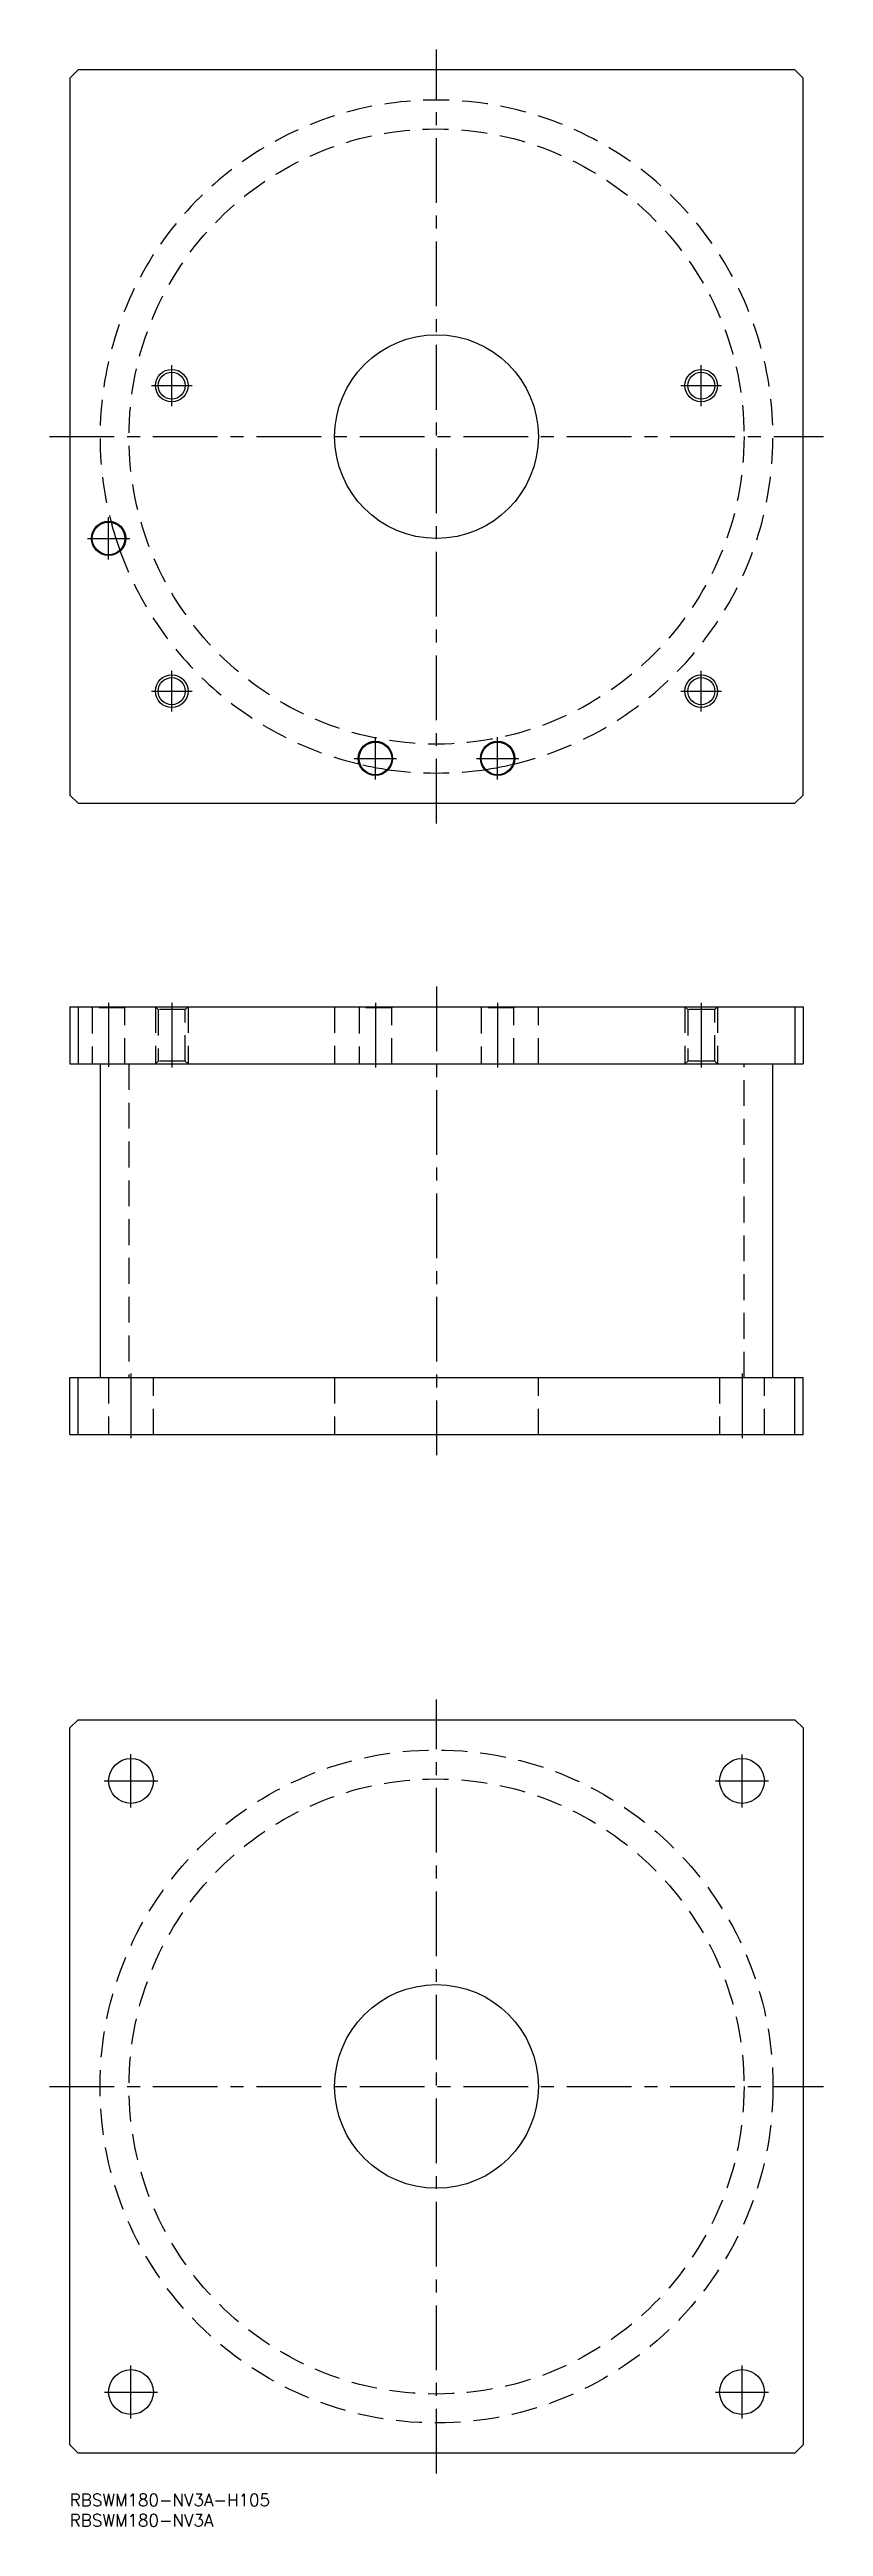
# Model space of a CAD drawing. Extents: x -5 to 185, y -8 to 600.
import ezdxf

# ---------------------------------------------------------------- set-up
doc = ezdxf.new("R2010")
doc.units = 0
doc.header["$LTSCALE"] = 0.5
doc.linetypes.add('CENTER', pattern=[50.8, 31.75, -6.35, 6.35, -6.35])
doc.linetypes.add('DASHED', pattern=[19.05, 12.7, -6.35])
for name, color, linetype in [('MSM_CENTER', 1, 'CENTER'), ('MSM_CONTINUOUS', 7, 'CONTINUOUS'), ('MSM_DASHED', 4, 'DASHED'), ('MSM_NARROW', 5, 'CONTINUOUS'), ('MSM_PART_NUMBER', 7, 'CONTINUOUS')]:
    doc.layers.add(name, color=color, linetype=linetype)
doc.styles.get("Standard").update_dxf_attribs({"font": 'txt.shx', "height": 3, "bigfont": 'bigfont.shx'})

msp = doc.modelspace()

# ---------------------------------------------------------------- linework, layer by layer
at = {"layer": 'MSM_CENTER'}
for p, q in [((90, 410), (90, 600)), ((20, 517.5), (30, 517.5)), ((25, 512.5), (25, 522.5)), ((150, 517.5), (160, 517.5)), ((155, 512.5), (155, 522.5)), ((-5, 505), (185, 505)), ((9.5, 474.8), (9.5, 485.2)), ((4.3, 480), (14.7, 480)), ((25, 437.5), (25, 447.5)), ((155, 437.5), (155, 447.5)), ((20, 442.5), (30, 442.5)), ((150, 442.5), (160, 442.5)), ((69.8, 426), (80.2, 426)), ((75, 420.8), (75, 431.2)), ((99.8, 426), (110.2, 426)), ((105, 420.8), (105, 431.2)), ((9.5, 366), (9.5, 350.3)), ((25, 366), (25, 350)), ((75, 366), (75, 350)), ((90, 370), (90, 255)), ((105, 366), (105, 350)), ((155, 366), (155, 350)), ((15, 275), (15, 259)), ((165, 275), (165, 259)), ((90, 5), (90, 195)), ((15, 168.44), (15, 181.56)), ((165, 168.5), (165, 181.5)), ((8.44, 175), (21.56, 175)), ((158.5, 175), (171.5, 175)), ((-5, 100), (185, 100)), ((15, 18.5), (15, 31.5)), ((165, 18.5), (165, 31.5)), ((8.5, 25), (21.5, 25)), ((158.5, 25), (171.5, 25))]:
    msp.add_line(p, q, dxfattribs=at)
at = {"layer": 'MSM_CONTINUOUS'}
for p, q in [((2, 595), (0, 593)), ((0, 593), (0, 417)), ((178, 595), (2, 595)), ((180, 593), (178, 595)), ((180, 417), (180, 593)), ((0, 417), (2, 415)), ((2, 415), (178, 415)), ((178, 415), (180, 417)), ((0, 365), (0, 351)), ((0, 365), (180, 365)), ((2, 365), (2, 351)), ((178, 365), (178, 351)), ((180, 365), (180, 351)), ((0, 351), (180, 351)), ((7.4, 351), (7.4, 274)), ((172.6, 274), (172.6, 351)), ((0, 260), (0, 274)), ((0, 274), (180, 274)), ((2, 260), (2, 274)), ((178, 260), (178, 274)), ((180, 260), (180, 274)), ((0, 260), (180, 260)), ((0, 188), (2, 190)), ((2, 190), (178, 190)), ((178, 190), (180, 188)), ((0, 12), (0, 188)), ((180, 188), (180, 12)), ((2, 10), (0, 12)), ((178, 10), (2, 10)), ((180, 12), (178, 10))]:
    msp.add_line(p, q, dxfattribs=at)
for centre, radius in [((90, 505), 25), ((25, 517.5), 3.3235), ((155, 517.5), 3.3235), ((9.5, 480), 4.2), ((9.5, 480), 4), ((25, 442.5), 3.3235), ((155, 442.5), 3.3235), ((75, 426), 4.2), ((75, 426), 4), ((105, 426), 4.2), ((105, 426), 4), ((15, 175), 5.5), ((165, 175), 5.5), ((90, 100), 25), ((15, 25), 5.5), ((165, 25), 5.5)]:
    msp.add_circle(centre, radius, dxfattribs=at)
for start, end in [(193.8760225, 199.3563251), (257.3287305, 261.1693355), (278.8306645, 282.6712695)]:
    msp.add_arc((90, 505), 82.6, start, end, dxfattribs=at)
at = {"layer": 'MSM_DASHED'}
for p, q in [((5.3, 365), (5.5, 364.8)), ((13.5, 364.8), (13.7, 365)), ((21, 365), (21.6765, 364.3235)), ((21, 365), (21, 351)), ((28.3235, 364.3235), (29, 365)), ((29, 365), (29, 351)), ((65, 365), (65, 351)), ((70.8, 365), (71, 364.8)), ((79, 364.8), (79.2, 365)), ((100.8, 365), (101, 364.8)), ((109, 364.8), (109.2, 365)), ((115, 351), (115, 365)), ((151, 365), (151.6765, 364.3235)), ((151, 365), (151, 351)), ((158.3235, 364.3235), (159, 365)), ((159, 365), (159, 351)), ((5.5, 364.8), (5.5, 351)), ((13.5, 364.8), (5.5, 364.8)), ((13.5, 351), (13.5, 364.8)), ((21.6765, 364.3235), (21.6765, 351.6765)), ((28.3235, 364.3235), (21.6765, 364.3235)), ((28.3235, 351.6765), (28.3235, 364.3235)), ((71, 364.8), (71, 351)), ((79, 364.8), (71, 364.8)), ((79, 351), (79, 364.8)), ((101, 364.8), (101, 351)), ((109, 364.8), (101, 364.8)), ((109, 351), (109, 364.8)), ((151.6765, 364.3235), (151.6765, 351.6765)), ((158.3235, 364.3235), (151.6765, 364.3235)), ((158.3235, 351.6765), (158.3235, 364.3235)), ((14.5, 351), (14.5, 274)), ((21.6765, 351.6765), (21, 351)), ((28.3235, 351.6765), (21.6765, 351.6765)), ((29, 351), (28.3235, 351.6765)), ((151.6765, 351.6765), (151, 351)), ((158.3235, 351.6765), (151.6765, 351.6765)), ((159, 351), (158.3235, 351.6765)), ((165.5, 274), (165.5, 351)), ((9.5, 274), (9.5, 260)), ((20.5, 260), (20.5, 274)), ((65, 274), (65, 260)), ((115, 260), (115, 274)), ((159.5, 274), (159.5, 260)), ((170.5, 260), (170.5, 274))]:
    msp.add_line(p, q, dxfattribs=at)
for centre, radius in [((90, 505), 75.5), ((90, 100), 82.6), ((90, 100), 75.5)]:
    msp.add_circle(centre, radius, dxfattribs=at)
for start, end in [(282.6712695, 195.1489793), (199.3563251, 257.3287305), (261.1693355, 278.8306645)]:
    msp.add_arc((90, 505), 82.6, start, end, dxfattribs=at)
at = {"layer": 'MSM_NARROW'}
for centre in [(25, 517.5), (155, 517.5), (25, 442.5), (155, 442.5)]:
    msp.add_circle(centre, 4, dxfattribs=at)

# ---------------------------------------------------------------- texts
at = {"layer": 'MSM_PART_NUMBER'}
for s, p in [('RBSWM180-NV3A-H105', (0, -3)), ('RBSWM180-NV3A', (0, -8))]:
    msp.add_text(s, height=3, dxfattribs=at).set_placement(p)

doc.saveas('drawing.dxf')
